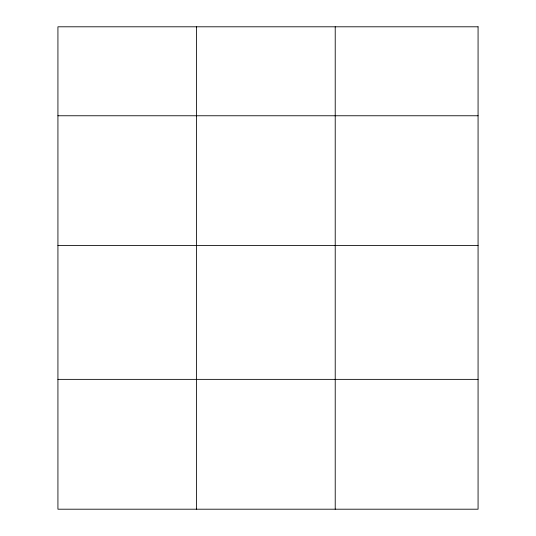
<?xml version="1.0" encoding="UTF-8"?>
<svg xmlns="http://www.w3.org/2000/svg" width="536" height="536" viewBox="0 0 536 536"><rect width="100%" height="100%" fill="white"/><g stroke="black" fill="none" stroke-linecap="round" stroke-linejoin="round"><path stroke-width="0.8" d="M57.928 115.763L478.072 115.763M57.928 245.595L478.072 245.595M57.928 379.367L478.072 379.367M335.221 26.8L335.221 509.2M196.578 26.8L196.578 509.2M478.072 26.8L57.928 26.8L57.928 509.2L478.072 509.2L478.072 26.8"/></g></svg>
